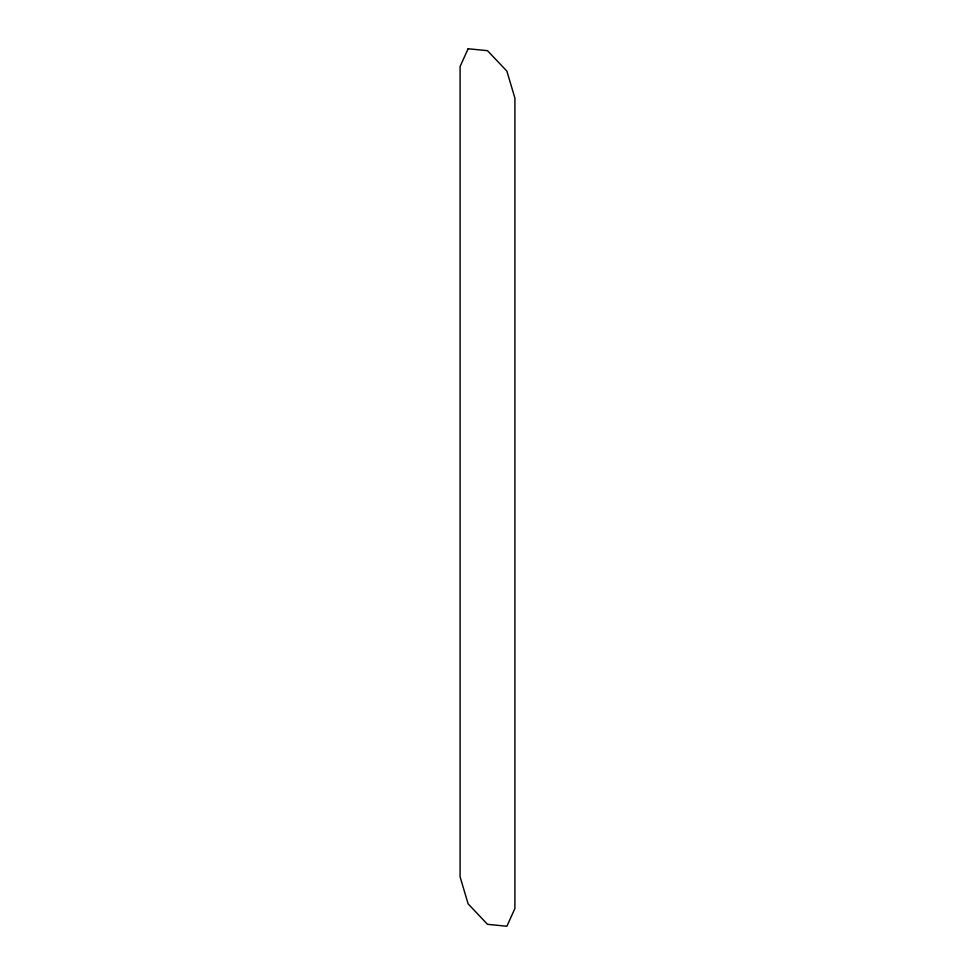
<?xml version="1.0" encoding="UTF-8"?>
<svg xmlns="http://www.w3.org/2000/svg" width="975" height="975" viewBox="0 0 975 975"><rect width="100%" height="100%" fill="white"/><g stroke="black" fill="none" stroke-linecap="round" stroke-linejoin="round"><path stroke-width="1.46" d="M468.122 48.75L460.09 66.495L460.09 876.854L468.122 903.862L487.5 924.324L506.878 926.25L514.91 908.505L514.91 98.146L506.878 71.138L487.5 50.676L468.122 48.75"/></g></svg>
